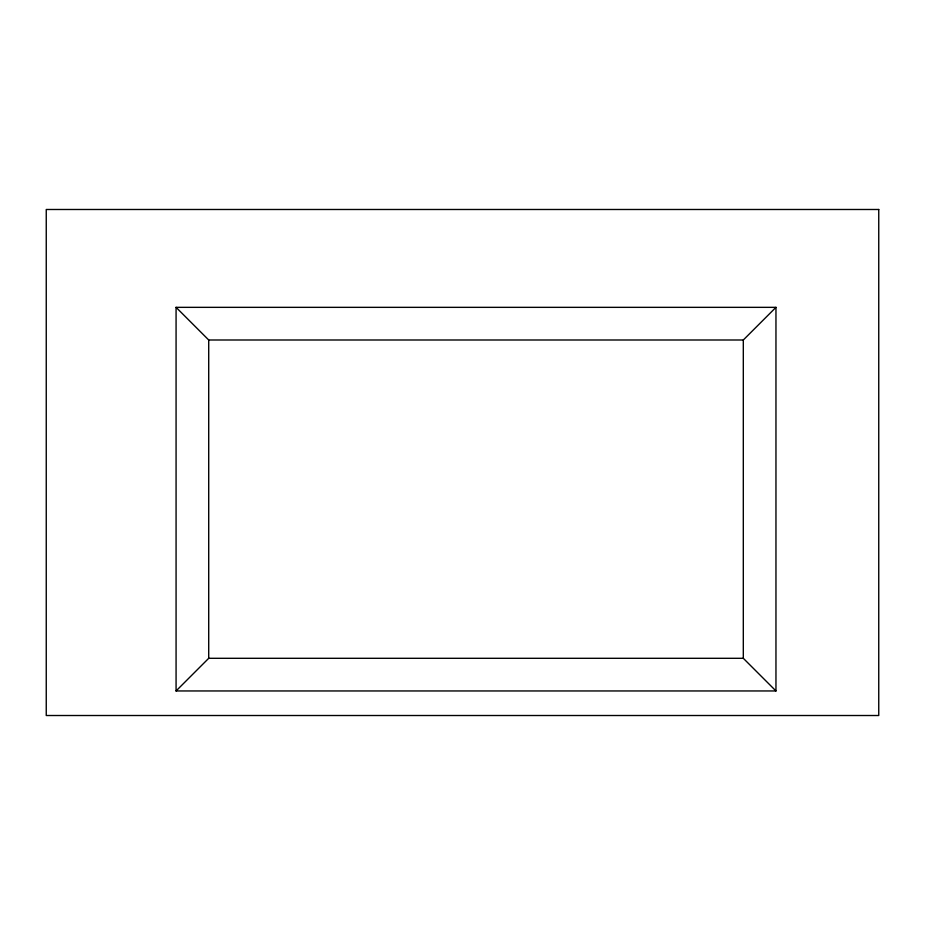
<?xml version="1.0" encoding="UTF-8"?>
<svg xmlns="http://www.w3.org/2000/svg" width="925" height="925" viewBox="0 0 925 925"><rect width="100%" height="100%" fill="white"/><g stroke="black" fill="none" stroke-linecap="round" stroke-linejoin="round"><path stroke-width="1.39" d="M176.074 690.952L208.715 658.299L743.307 658.299L775.959 690.952L775.959 307.343L176.074 307.343L176.074 690.952L775.959 690.952M176.074 307.343L208.715 339.995L743.307 339.995L775.959 307.343M743.307 339.995L743.307 658.299M208.715 339.995L208.715 658.299M878.75 209.489L46.25 209.489L46.25 715.511L878.75 715.511L878.75 209.489"/></g></svg>
